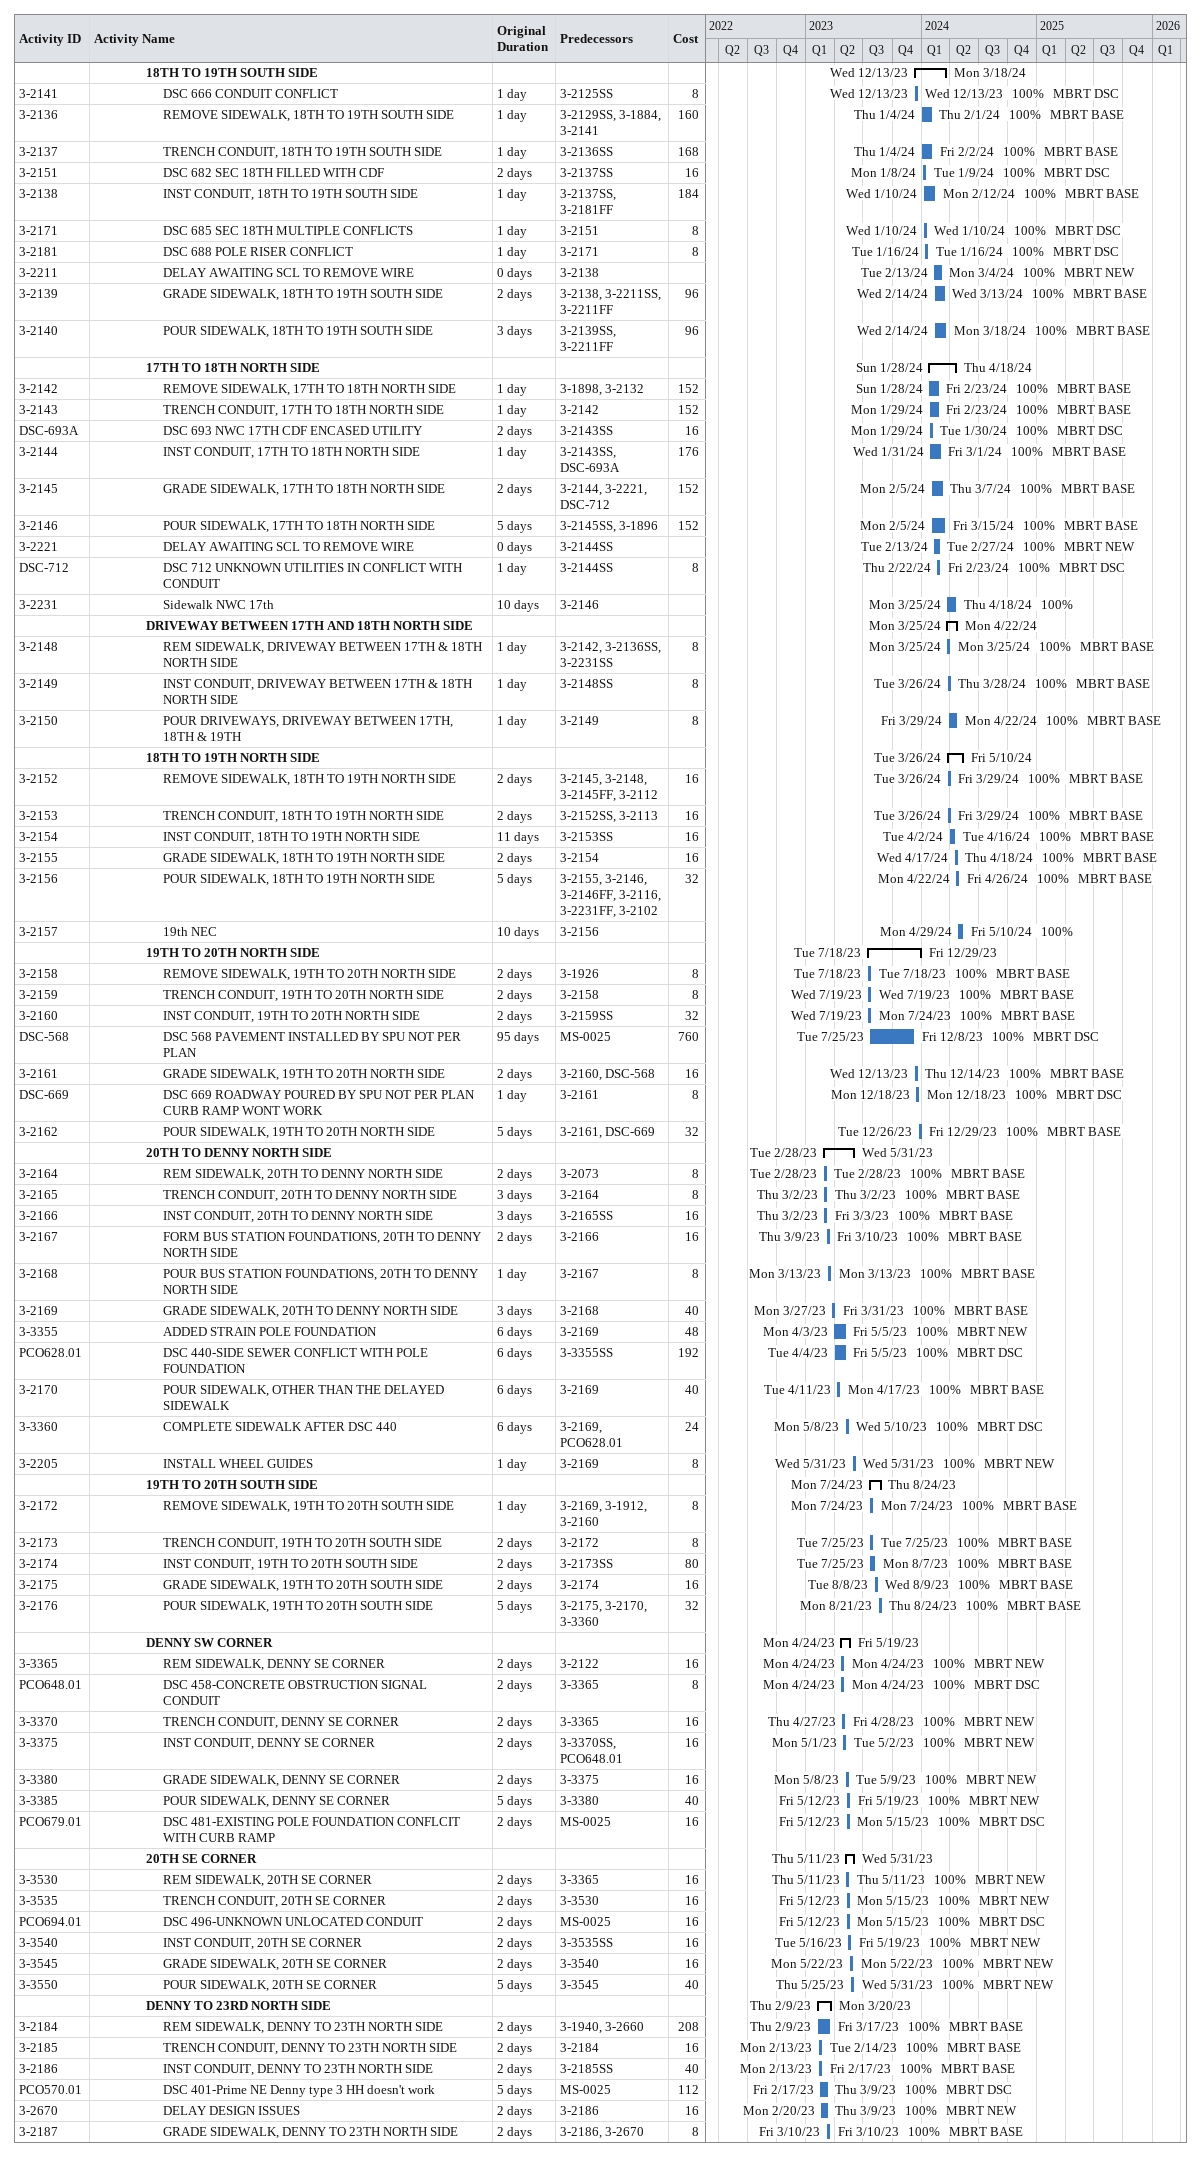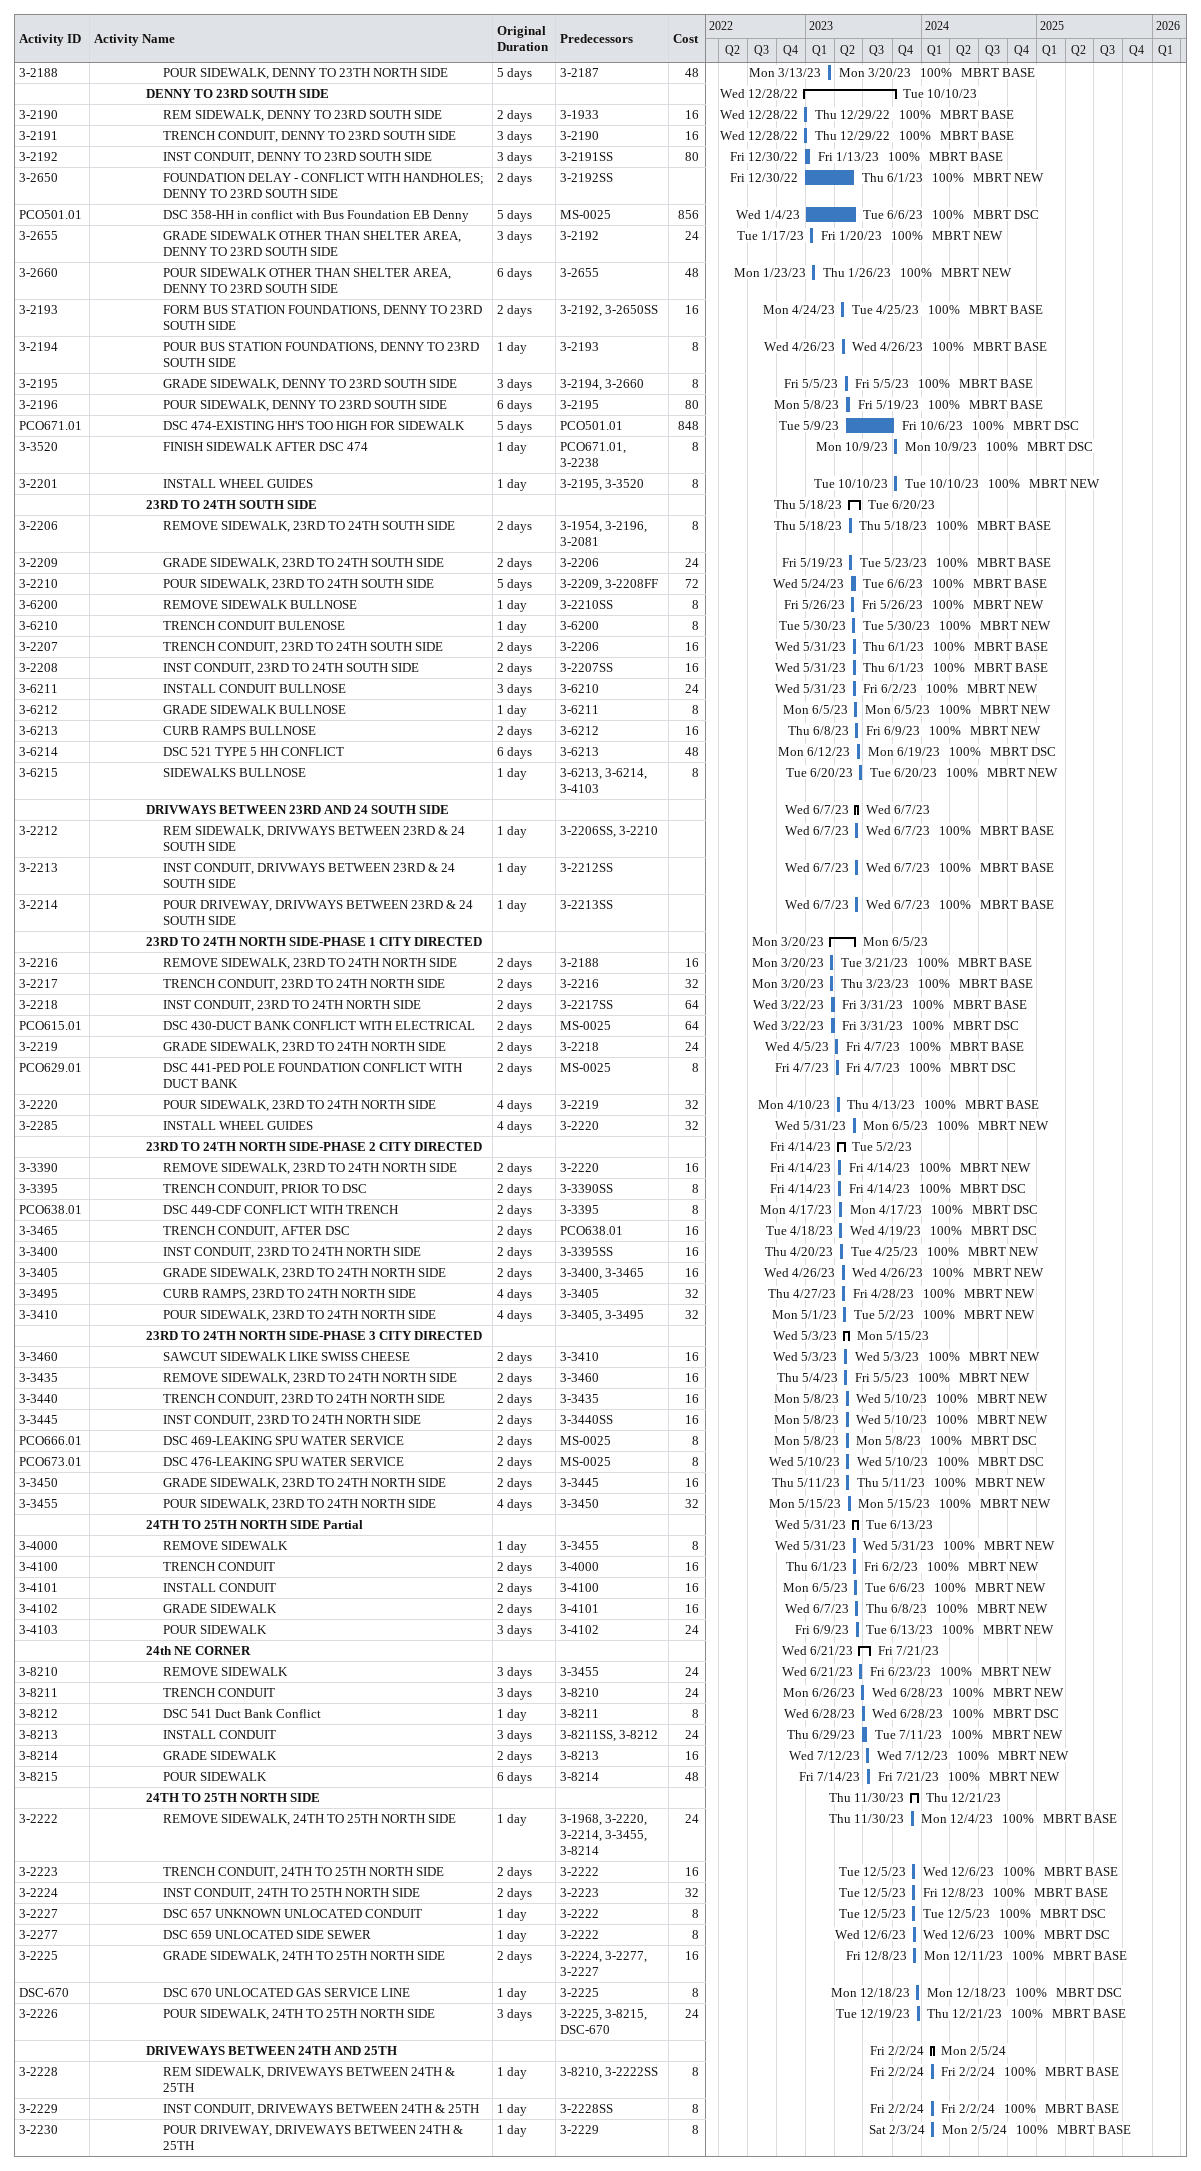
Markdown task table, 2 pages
| ID | Level | Task | Original duration | Start | Finish | Predecessors | Resources | % complete | Cost |
|---|---|---|---|---|---|---|---|---|---|
|  | 4 | **18TH TO 19TH SOUTH SIDE** |  | 2023-12-13 | 2024-03-18 |  |  |  |  |
| 3-2141 | 5 | DSC 666 CONDUIT CONFLICT | 1d | 2023-12-13 | 2023-12-13 | 3-2125SS | MBRT DSC | 100 | 8 |
| 3-2136 | 5 | REMOVE SIDEWALK, 18TH TO 19TH SOUTH SIDE | 1d | 2024-01-04 | 2024-02-01 | 3-2129SS, 3-1884, 3-2141 | MBRT BASE | 100 | 160 |
| 3-2137 | 5 | TRENCH CONDUIT, 18TH TO 19TH SOUTH SIDE | 1d | 2024-01-04 | 2024-02-02 | 3-2136SS | MBRT BASE | 100 | 168 |
| 3-2151 | 5 | DSC 682 SEC 18TH FILLED WITH CDF | 2d | 2024-01-08 | 2024-01-09 | 3-2137SS | MBRT DSC | 100 | 16 |
| 3-2138 | 5 | INST CONDUIT, 18TH TO 19TH SOUTH SIDE | 1d | 2024-01-10 | 2024-02-12 | 3-2137SS, 3-2181FF | MBRT BASE | 100 | 184 |
| 3-2171 | 5 | DSC 685 SEC 18TH MULTIPLE CONFLICTS | 1d | 2024-01-10 | 2024-01-10 | 3-2151 | MBRT DSC | 100 | 8 |
| 3-2181 | 5 | DSC 688 POLE RISER CONFLICT | 1d | 2024-01-16 | 2024-01-16 | 3-2171 | MBRT DSC | 100 | 8 |
| 3-2211 | 5 | DELAY AWAITING SCL TO REMOVE WIRE | 0d | 2024-02-13 | 2024-03-04 | 3-2138 | MBRT NEW | 100 |  |
| 3-2139 | 5 | GRADE SIDEWALK, 18TH TO 19TH SOUTH SIDE | 2d | 2024-02-14 | 2024-03-13 | 3-2138, 3-2211SS, 3-2211FF | MBRT BASE | 100 | 96 |
| 3-2140 | 5 | POUR SIDEWALK, 18TH TO 19TH SOUTH SIDE | 3d | 2024-02-14 | 2024-03-18 | 3-2139SS, 3-2211FF | MBRT BASE | 100 | 96 |
|  | 4 | **17TH TO 18TH NORTH SIDE** |  | 2024-01-28 | 2024-04-18 |  |  |  |  |
| 3-2142 | 5 | REMOVE SIDEWALK, 17TH TO 18TH NORTH SIDE | 1d | 2024-01-28 | 2024-02-23 | 3-1898, 3-2132 | MBRT BASE | 100 | 152 |
| 3-2143 | 5 | TRENCH CONDUIT, 17TH TO 18TH NORTH SIDE | 1d | 2024-01-29 | 2024-02-23 | 3-2142 | MBRT BASE | 100 | 152 |
| DSC-693A | 5 | DSC 693 NWC 17TH CDF ENCASED UTILITY | 2d | 2024-01-29 | 2024-01-30 | 3-2143SS | MBRT DSC | 100 | 16 |
| 3-2144 | 5 | INST CONDUIT, 17TH TO 18TH NORTH SIDE | 1d | 2024-01-31 | 2024-03-01 | 3-2143SS, DSC-693A | MBRT BASE | 100 | 176 |
| 3-2145 | 5 | GRADE SIDEWALK, 17TH TO 18TH NORTH SIDE | 2d | 2024-02-05 | 2024-03-07 | 3-2144, 3-2221, DSC-712 | MBRT BASE | 100 | 152 |
| 3-2146 | 5 | POUR SIDEWALK, 17TH TO 18TH NORTH SIDE | 5d | 2024-02-05 | 2024-03-15 | 3-2145SS, 3-1896 | MBRT BASE | 100 | 152 |
| 3-2221 | 5 | DELAY AWAITING SCL TO REMOVE WIRE | 0d | 2024-02-13 | 2024-02-27 | 3-2144SS | MBRT NEW | 100 |  |
| DSC-712 | 5 | DSC 712 UNKNOWN UTILITIES IN CONFLICT WITH CONDUIT | 1d | 2024-02-22 | 2024-02-23 | 3-2144SS | MBRT DSC | 100 | 8 |
| 3-2231 | 5 | Sidewalk NWC 17th | 10d | 2024-03-25 | 2024-04-18 | 3-2146 |  | 100 |  |
|  | 4 | **DRIVEWAY BETWEEN 17TH AND 18TH NORTH SIDE** |  | 2024-03-25 | 2024-04-22 |  |  |  |  |
| 3-2148 | 5 | REM SIDEWALK, DRIVEWAY BETWEEN 17TH & 18TH NORTH SIDE | 1d | 2024-03-25 | 2024-03-25 | 3-2142, 3-2136SS, 3-2231SS | MBRT BASE | 100 | 8 |
| 3-2149 | 5 | INST CONDUIT, DRIVEWAY BETWEEN 17TH & 18TH NORTH SIDE | 1d | 2024-03-26 | 2024-03-28 | 3-2148SS | MBRT BASE | 100 | 8 |
| 3-2150 | 5 | POUR DRIVEWAYS, DRIVEWAY BETWEEN 17TH, 18TH & 19TH | 1d | 2024-03-29 | 2024-04-22 | 3-2149 | MBRT BASE | 100 | 8 |
|  | 4 | **18TH TO 19TH NORTH SIDE** |  | 2024-03-26 | 2024-05-10 |  |  |  |  |
| 3-2152 | 5 | REMOVE SIDEWALK, 18TH TO 19TH NORTH SIDE | 2d | 2024-03-26 | 2024-03-29 | 3-2145, 3-2148, 3-2145FF, 3-2112 | MBRT BASE | 100 | 16 |
| 3-2153 | 5 | TRENCH CONDUIT, 18TH TO 19TH NORTH SIDE | 2d | 2024-03-26 | 2024-03-29 | 3-2152SS, 3-2113 | MBRT BASE | 100 | 16 |
| 3-2154 | 5 | INST CONDUIT, 18TH TO 19TH NORTH SIDE | 11d | 2024-04-02 | 2024-04-16 | 3-2153SS | MBRT BASE | 100 | 16 |
| 3-2155 | 5 | GRADE SIDEWALK, 18TH TO 19TH NORTH SIDE | 2d | 2024-04-17 | 2024-04-18 | 3-2154 | MBRT BASE | 100 | 16 |
| 3-2156 | 5 | POUR SIDEWALK, 18TH TO 19TH NORTH SIDE | 5d | 2024-04-22 | 2024-04-26 | 3-2155, 3-2146, 3-2146FF, 3-2116, 3-2231FF, 3-2102 | MBRT BASE | 100 | 32 |
| 3-2157 | 5 | 19th NEC | 10d | 2024-04-29 | 2024-05-10 | 3-2156 |  | 100 |  |
|  | 4 | **19TH TO 20TH NORTH SIDE** |  | 2023-07-18 | 2023-12-29 |  |  |  |  |
| 3-2158 | 5 | REMOVE SIDEWALK, 19TH TO 20TH NORTH SIDE | 2d | 2023-07-18 | 2023-07-18 | 3-1926 | MBRT BASE | 100 | 8 |
| 3-2159 | 5 | TRENCH CONDUIT, 19TH TO 20TH NORTH SIDE | 2d | 2023-07-19 | 2023-07-19 | 3-2158 | MBRT BASE | 100 | 8 |
| 3-2160 | 5 | INST CONDUIT, 19TH TO 20TH NORTH SIDE | 2d | 2023-07-19 | 2023-07-24 | 3-2159SS | MBRT BASE | 100 | 32 |
| DSC-568 | 5 | DSC 568 PAVEMENT INSTALLED BY SPU NOT PER PLAN | 95d | 2023-07-25 | 2023-12-08 | MS-0025 | MBRT DSC | 100 | 760 |
| 3-2161 | 5 | GRADE SIDEWALK, 19TH TO 20TH NORTH SIDE | 2d | 2023-12-13 | 2023-12-14 | 3-2160, DSC-568 | MBRT BASE | 100 | 16 |
| DSC-669 | 5 | DSC 669 ROADWAY POURED BY SPU NOT PER PLAN CURB RAMP WONT WORK | 1d | 2023-12-18 | 2023-12-18 | 3-2161 | MBRT DSC | 100 | 8 |
| 3-2162 | 5 | POUR SIDEWALK, 19TH TO 20TH NORTH SIDE | 5d | 2023-12-26 | 2023-12-29 | 3-2161, DSC-669 | MBRT BASE | 100 | 32 |
|  | 4 | **20TH TO DENNY NORTH SIDE** |  | 2023-02-28 | 2023-05-31 |  |  |  |  |
| 3-2164 | 5 | REM SIDEWALK, 20TH TO DENNY NORTH SIDE | 2d | 2023-02-28 | 2023-02-28 | 3-2073 | MBRT BASE | 100 | 8 |
| 3-2165 | 5 | TRENCH CONDUIT, 20TH TO DENNY NORTH SIDE | 3d | 2023-03-02 | 2023-03-02 | 3-2164 | MBRT BASE | 100 | 8 |
| 3-2166 | 5 | INST CONDUIT, 20TH TO DENNY NORTH SIDE | 3d | 2023-03-02 | 2023-03-03 | 3-2165SS | MBRT BASE | 100 | 16 |
| 3-2167 | 5 | FORM BUS STATION FOUNDATIONS, 20TH TO DENNY NORTH SIDE | 2d | 2023-03-09 | 2023-03-10 | 3-2166 | MBRT BASE | 100 | 16 |
| 3-2168 | 5 | POUR BUS STATION FOUNDATIONS, 20TH TO DENNY NORTH SIDE | 1d | 2023-03-13 | 2023-03-13 | 3-2167 | MBRT BASE | 100 | 8 |
| 3-2169 | 5 | GRADE SIDEWALK, 20TH TO DENNY NORTH SIDE | 3d | 2023-03-27 | 2023-03-31 | 3-2168 | MBRT BASE | 100 | 40 |
| 3-3355 | 5 | ADDED STRAIN POLE FOUNDATION | 6d | 2023-04-03 | 2023-05-05 | 3-2169 | MBRT NEW | 100 | 48 |
| PCO628.01 | 5 | DSC 440-SIDE SEWER CONFLICT WITH POLE FOUNDATION | 6d | 2023-04-04 | 2023-05-05 | 3-3355SS | MBRT DSC | 100 | 192 |
| 3-2170 | 5 | POUR SIDEWALK, OTHER THAN THE DELAYED SIDEWALK | 6d | 2023-04-11 | 2023-04-17 | 3-2169 | MBRT BASE | 100 | 40 |
| 3-3360 | 5 | COMPLETE SIDEWALK AFTER DSC 440 | 6d | 2023-05-08 | 2023-05-10 | 3-2169, PCO628.01 | MBRT DSC | 100 | 24 |
| 3-2205 | 5 | INSTALL WHEEL GUIDES | 1d | 2023-05-31 | 2023-05-31 | 3-2169 | MBRT NEW | 100 | 8 |
|  | 4 | **19TH TO 20TH SOUTH SIDE** |  | 2023-07-24 | 2023-08-24 |  |  |  |  |
| 3-2172 | 5 | REMOVE SIDEWALK, 19TH TO 20TH SOUTH SIDE | 1d | 2023-07-24 | 2023-07-24 | 3-2169, 3-1912, 3-2160 | MBRT BASE | 100 | 8 |
| 3-2173 | 5 | TRENCH CONDUIT, 19TH TO 20TH SOUTH SIDE | 2d | 2023-07-25 | 2023-07-25 | 3-2172 | MBRT BASE | 100 | 8 |
| 3-2174 | 5 | INST CONDUIT, 19TH TO 20TH SOUTH SIDE | 2d | 2023-07-25 | 2023-08-07 | 3-2173SS | MBRT BASE | 100 | 80 |
| 3-2175 | 5 | GRADE SIDEWALK, 19TH TO 20TH SOUTH SIDE | 2d | 2023-08-08 | 2023-08-09 | 3-2174 | MBRT BASE | 100 | 16 |
| 3-2176 | 5 | POUR SIDEWALK, 19TH TO 20TH SOUTH SIDE | 5d | 2023-08-21 | 2023-08-24 | 3-2175, 3-2170, 3-3360 | MBRT BASE | 100 | 32 |
|  | 4 | **DENNY SW CORNER** |  | 2023-04-24 | 2023-05-19 |  |  |  |  |
| 3-3365 | 5 | REM SIDEWALK, DENNY SE CORNER | 2d | 2023-04-24 | 2023-04-24 | 3-2122 | MBRT NEW | 100 | 16 |
| PCO648.01 | 5 | DSC 458-CONCRETE OBSTRUCTION SIGNAL CONDUIT | 2d | 2023-04-24 | 2023-04-24 | 3-3365 | MBRT DSC | 100 | 8 |
| 3-3370 | 5 | TRENCH CONDUIT, DENNY SE CORNER | 2d | 2023-04-27 | 2023-04-28 | 3-3365 | MBRT NEW | 100 | 16 |
| 3-3375 | 5 | INST CONDUIT, DENNY SE CORNER | 2d | 2023-05-01 | 2023-05-02 | 3-3370SS, PCO648.01 | MBRT NEW | 100 | 16 |
| 3-3380 | 5 | GRADE SIDEWALK, DENNY SE CORNER | 2d | 2023-05-08 | 2023-05-09 | 3-3375 | MBRT NEW | 100 | 16 |
| 3-3385 | 5 | POUR SIDEWALK, DENNY SE CORNER | 5d | 2023-05-12 | 2023-05-19 | 3-3380 | MBRT NEW | 100 | 40 |
| PCO679.01 | 5 | DSC 481-EXISTING POLE FOUNDATION CONFLCIT WITH CURB RAMP | 2d | 2023-05-12 | 2023-05-15 | MS-0025 | MBRT DSC | 100 | 16 |
|  | 4 | **20TH SE CORNER** |  | 2023-05-11 | 2023-05-31 |  |  |  |  |
| 3-3530 | 5 | REM SIDEWALK, 20TH SE CORNER | 2d | 2023-05-11 | 2023-05-11 | 3-3365 | MBRT NEW | 100 | 16 |
| 3-3535 | 5 | TRENCH CONDUIT, 20TH SE CORNER | 2d | 2023-05-12 | 2023-05-15 | 3-3530 | MBRT NEW | 100 | 16 |
| PCO694.01 | 5 | DSC 496-UNKNOWN UNLOCATED CONDUIT | 2d | 2023-05-12 | 2023-05-15 | MS-0025 | MBRT DSC | 100 | 16 |
| 3-3540 | 5 | INST CONDUIT, 20TH SE CORNER | 2d | 2023-05-16 | 2023-05-19 | 3-3535SS | MBRT NEW | 100 | 16 |
| 3-3545 | 5 | GRADE SIDEWALK, 20TH SE CORNER | 2d | 2023-05-22 | 2023-05-22 | 3-3540 | MBRT NEW | 100 | 16 |
| 3-3550 | 5 | POUR SIDEWALK, 20TH SE CORNER | 5d | 2023-05-25 | 2023-05-31 | 3-3545 | MBRT NEW | 100 | 40 |
|  | 4 | **DENNY TO 23RD NORTH SIDE** |  | 2023-02-09 | 2023-03-20 |  |  |  |  |
| 3-2184 | 5 | REM SIDEWALK, DENNY TO 23TH NORTH SIDE | 2d | 2023-02-09 | 2023-03-17 | 3-1940, 3-2660 | MBRT BASE | 100 | 208 |
| 3-2185 | 5 | TRENCH CONDUIT, DENNY TO 23TH NORTH SIDE | 2d | 2023-02-13 | 2023-02-14 | 3-2184 | MBRT BASE | 100 | 16 |
| 3-2186 | 5 | INST CONDUIT, DENNY TO 23TH NORTH SIDE | 2d | 2023-02-13 | 2023-02-17 | 3-2185SS | MBRT BASE | 100 | 40 |
| PCO570.01 | 5 | DSC 401-Prime NE Denny type 3 HH doesn't work | 5d | 2023-02-17 | 2023-03-09 | MS-0025 | MBRT DSC | 100 | 112 |
| 3-2670 | 5 | DELAY DESIGN ISSUES | 2d | 2023-02-20 | 2023-03-09 | 3-2186 | MBRT NEW | 100 | 16 |
| 3-2187 | 5 | GRADE SIDEWALK, DENNY TO 23TH NORTH SIDE | 2d | 2023-03-10 | 2023-03-10 | 3-2186, 3-2670 | MBRT BASE | 100 | 8 |
| 3-2188 | 5 | POUR SIDEWALK, DENNY TO 23TH NORTH SIDE | 5d | 2023-03-13 | 2023-03-20 | 3-2187 | MBRT BASE | 100 | 48 |
|  | 4 | **DENNY TO 23RD SOUTH SIDE** |  | 2022-12-28 | 2023-10-10 |  |  |  |  |
| 3-2190 | 5 | REM SIDEWALK, DENNY TO 23RD SOUTH SIDE | 2d | 2022-12-28 | 2022-12-29 | 3-1933 | MBRT BASE | 100 | 16 |
| 3-2191 | 5 | TRENCH CONDUIT, DENNY TO 23RD SOUTH SIDE | 3d | 2022-12-28 | 2022-12-29 | 3-2190 | MBRT BASE | 100 | 16 |
| 3-2192 | 5 | INST CONDUIT, DENNY TO 23RD SOUTH SIDE | 3d | 2022-12-30 | 2023-01-13 | 3-2191SS | MBRT BASE | 100 | 80 |
| 3-2650 | 5 | FOUNDATION DELAY - CONFLICT WITH HANDHOLES; DENNY TO 23RD SOUTH SIDE | 2d | 2022-12-30 | 2023-06-01 | 3-2192SS | MBRT NEW | 100 |  |
| PCO501.01 | 5 | DSC 358-HH in conflict with Bus Foundation EB Denny | 5d | 2023-01-04 | 2023-06-06 | MS-0025 | MBRT DSC | 100 | 856 |
| 3-2655 | 5 | GRADE SIDEWALK OTHER THAN SHELTER AREA, DENNY TO 23RD SOUTH SIDE | 3d | 2023-01-17 | 2023-01-20 | 3-2192 | MBRT NEW | 100 | 24 |
| 3-2660 | 5 | POUR SIDEWALK OTHER THAN SHELTER AREA, DENNY TO 23RD SOUTH SIDE | 6d | 2023-01-23 | 2023-01-26 | 3-2655 | MBRT NEW | 100 | 48 |
| 3-2193 | 5 | FORM BUS STATION FOUNDATIONS, DENNY TO 23RD SOUTH SIDE | 2d | 2023-04-24 | 2023-04-25 | 3-2192, 3-2650SS | MBRT BASE | 100 | 16 |
| 3-2194 | 5 | POUR BUS STATION FOUNDATIONS, DENNY TO 23RD SOUTH SIDE | 1d | 2023-04-26 | 2023-04-26 | 3-2193 | MBRT BASE | 100 | 8 |
| 3-2195 | 5 | GRADE SIDEWALK, DENNY TO 23RD SOUTH SIDE | 3d | 2023-05-05 | 2023-05-05 | 3-2194, 3-2660 | MBRT BASE | 100 | 8 |
| 3-2196 | 5 | POUR SIDEWALK, DENNY TO 23RD SOUTH SIDE | 6d | 2023-05-08 | 2023-05-19 | 3-2195 | MBRT BASE | 100 | 80 |
| PCO671.01 | 5 | DSC 474-EXISTING HH'S TOO HIGH FOR SIDEWALK | 5d | 2023-05-09 | 2023-10-06 | PCO501.01 | MBRT DSC | 100 | 848 |
| 3-3520 | 5 | FINISH SIDEWALK AFTER DSC 474 | 1d | 2023-10-09 | 2023-10-09 | PCO671.01, 3-2238 | MBRT DSC | 100 | 8 |
| 3-2201 | 5 | INSTALL WHEEL GUIDES | 1d | 2023-10-10 | 2023-10-10 | 3-2195, 3-3520 | MBRT NEW | 100 | 8 |
|  | 4 | **23RD TO 24TH SOUTH SIDE** |  | 2023-05-18 | 2023-06-20 |  |  |  |  |
| 3-2206 | 5 | REMOVE SIDEWALK, 23RD TO 24TH SOUTH SIDE | 2d | 2023-05-18 | 2023-05-18 | 3-1954, 3-2196, 3-2081 | MBRT BASE | 100 | 8 |
| 3-2209 | 5 | GRADE SIDEWALK, 23RD TO 24TH SOUTH SIDE | 2d | 2023-05-19 | 2023-05-23 | 3-2206 | MBRT BASE | 100 | 24 |
| 3-2210 | 5 | POUR SIDEWALK, 23RD TO 24TH SOUTH SIDE | 5d | 2023-05-24 | 2023-06-06 | 3-2209, 3-2208FF | MBRT BASE | 100 | 72 |
| 3-6200 | 5 | REMOVE SIDEWALK BULLNOSE | 1d | 2023-05-26 | 2023-05-26 | 3-2210SS | MBRT NEW | 100 | 8 |
| 3-6210 | 5 | TRENCH CONDUIT BULENOSE | 1d | 2023-05-30 | 2023-05-30 | 3-6200 | MBRT NEW | 100 | 8 |
| 3-2207 | 5 | TRENCH CONDUIT, 23RD TO 24TH SOUTH SIDE | 2d | 2023-05-31 | 2023-06-01 | 3-2206 | MBRT BASE | 100 | 16 |
| 3-2208 | 5 | INST CONDUIT, 23RD TO 24TH SOUTH SIDE | 2d | 2023-05-31 | 2023-06-01 | 3-2207SS | MBRT BASE | 100 | 16 |
| 3-6211 | 5 | INSTALL CONDUIT BULLNOSE | 3d | 2023-05-31 | 2023-06-02 | 3-6210 | MBRT NEW | 100 | 24 |
| 3-6212 | 5 | GRADE SIDEWALK BULLNOSE | 1d | 2023-06-05 | 2023-06-05 | 3-6211 | MBRT NEW | 100 | 8 |
| 3-6213 | 5 | CURB RAMPS BULLNOSE | 2d | 2023-06-08 | 2023-06-09 | 3-6212 | MBRT NEW | 100 | 16 |
| 3-6214 | 5 | DSC 521 TYPE 5 HH CONFLICT | 6d | 2023-06-12 | 2023-06-19 | 3-6213 | MBRT DSC | 100 | 48 |
| 3-6215 | 5 | SIDEWALKS BULLNOSE | 1d | 2023-06-20 | 2023-06-20 | 3-6213, 3-6214, 3-4103 | MBRT NEW | 100 | 8 |
|  | 4 | **DRIVWAYS BETWEEN 23RD AND 24 SOUTH SIDE** |  | 2023-06-07 | 2023-06-07 |  |  |  |  |
| 3-2212 | 5 | REM SIDEWALK, DRIVWAYS BETWEEN 23RD & 24 SOUTH SIDE | 1d | 2023-06-07 | 2023-06-07 | 3-2206SS, 3-2210 | MBRT BASE | 100 |  |
| 3-2213 | 5 | INST CONDUIT, DRIVWAYS BETWEEN 23RD & 24 SOUTH SIDE | 1d | 2023-06-07 | 2023-06-07 | 3-2212SS | MBRT BASE | 100 |  |
| 3-2214 | 5 | POUR DRIVEWAY, DRIVWAYS BETWEEN 23RD & 24 SOUTH SIDE | 1d | 2023-06-07 | 2023-06-07 | 3-2213SS | MBRT BASE | 100 |  |
|  | 4 | **23RD TO 24TH NORTH SIDE-PHASE 1 CITY DIRECTED** |  | 2023-03-20 | 2023-06-05 |  |  |  |  |
| 3-2216 | 5 | REMOVE SIDEWALK, 23RD TO 24TH NORTH SIDE | 2d | 2023-03-20 | 2023-03-21 | 3-2188 | MBRT BASE | 100 | 16 |
| 3-2217 | 5 | TRENCH CONDUIT, 23RD TO 24TH NORTH SIDE | 2d | 2023-03-20 | 2023-03-23 | 3-2216 | MBRT BASE | 100 | 32 |
| 3-2218 | 5 | INST CONDUIT, 23RD TO 24TH NORTH SIDE | 2d | 2023-03-22 | 2023-03-31 | 3-2217SS | MBRT BASE | 100 | 64 |
| PCO615.01 | 5 | DSC 430-DUCT BANK CONFLICT WITH ELECTRICAL | 2d | 2023-03-22 | 2023-03-31 | MS-0025 | MBRT DSC | 100 | 64 |
| 3-2219 | 5 | GRADE SIDEWALK, 23RD TO 24TH NORTH SIDE | 2d | 2023-04-05 | 2023-04-07 | 3-2218 | MBRT BASE | 100 | 24 |
| PCO629.01 | 5 | DSC 441-PED POLE FOUNDATION CONFLICT WITH DUCT BANK | 2d | 2023-04-07 | 2023-04-07 | MS-0025 | MBRT DSC | 100 | 8 |
| 3-2220 | 5 | POUR SIDEWALK, 23RD TO 24TH NORTH SIDE | 4d | 2023-04-10 | 2023-04-13 | 3-2219 | MBRT BASE | 100 | 32 |
| 3-2285 | 5 | INSTALL WHEEL GUIDES | 4d | 2023-05-31 | 2023-06-05 | 3-2220 | MBRT NEW | 100 | 32 |
|  | 4 | **23RD TO 24TH NORTH SIDE-PHASE 2 CITY DIRECTED** |  | 2023-04-14 | 2023-05-02 |  |  |  |  |
| 3-3390 | 5 | REMOVE SIDEWALK, 23RD TO 24TH NORTH SIDE | 2d | 2023-04-14 | 2023-04-14 | 3-2220 | MBRT NEW | 100 | 16 |
| 3-3395 | 5 | TRENCH CONDUIT, PRIOR TO DSC | 2d | 2023-04-14 | 2023-04-14 | 3-3390SS | MBRT DSC | 100 | 8 |
| PCO638.01 | 5 | DSC 449-CDF CONFLICT WITH TRENCH | 2d | 2023-04-17 | 2023-04-17 | 3-3395 | MBRT DSC | 100 | 8 |
| 3-3465 | 5 | TRENCH CONDUIT, AFTER DSC | 2d | 2023-04-18 | 2023-04-19 | PCO638.01 | MBRT DSC | 100 | 16 |
| 3-3400 | 5 | INST CONDUIT, 23RD TO 24TH NORTH SIDE | 2d | 2023-04-20 | 2023-04-25 | 3-3395SS | MBRT NEW | 100 | 16 |
| 3-3405 | 5 | GRADE SIDEWALK, 23RD TO 24TH NORTH SIDE | 2d | 2023-04-26 | 2023-04-26 | 3-3400, 3-3465 | MBRT NEW | 100 | 16 |
| 3-3495 | 5 | CURB RAMPS, 23RD TO 24TH NORTH SIDE | 4d | 2023-04-27 | 2023-04-28 | 3-3405 | MBRT NEW | 100 | 32 |
| 3-3410 | 5 | POUR SIDEWALK, 23RD TO 24TH NORTH SIDE | 4d | 2023-05-01 | 2023-05-02 | 3-3405, 3-3495 | MBRT NEW | 100 | 32 |
|  | 4 | **23RD TO 24TH NORTH SIDE-PHASE 3 CITY DIRECTED** |  | 2023-05-03 | 2023-05-15 |  |  |  |  |
| 3-3460 | 5 | SAWCUT SIDEWALK LIKE SWISS CHEESE | 2d | 2023-05-03 | 2023-05-03 | 3-3410 | MBRT NEW | 100 | 16 |
| 3-3435 | 5 | REMOVE SIDEWALK, 23RD TO 24TH NORTH SIDE | 2d | 2023-05-04 | 2023-05-05 | 3-3460 | MBRT NEW | 100 | 16 |
| 3-3440 | 5 | TRENCH CONDUIT, 23RD TO 24TH NORTH SIDE | 2d | 2023-05-08 | 2023-05-10 | 3-3435 | MBRT NEW | 100 | 16 |
| 3-3445 | 5 | INST CONDUIT, 23RD TO 24TH NORTH SIDE | 2d | 2023-05-08 | 2023-05-10 | 3-3440SS | MBRT NEW | 100 | 16 |
| PCO666.01 | 5 | DSC 469-LEAKING SPU WATER SERVICE | 2d | 2023-05-08 | 2023-05-08 | MS-0025 | MBRT DSC | 100 | 8 |
| PCO673.01 | 5 | DSC 476-LEAKING SPU WATER SERVICE | 2d | 2023-05-10 | 2023-05-10 | MS-0025 | MBRT DSC | 100 | 8 |
| 3-3450 | 5 | GRADE SIDEWALK, 23RD TO 24TH NORTH SIDE | 2d | 2023-05-11 | 2023-05-11 | 3-3445 | MBRT NEW | 100 | 16 |
| 3-3455 | 5 | POUR SIDEWALK, 23RD TO 24TH NORTH SIDE | 4d | 2023-05-15 | 2023-05-15 | 3-3450 | MBRT NEW | 100 | 32 |
|  | 4 | **24TH TO 25TH NORTH SIDE Partial** |  | 2023-05-31 | 2023-06-13 |  |  |  |  |
| 3-4000 | 5 | REMOVE SIDEWALK | 1d | 2023-05-31 | 2023-05-31 | 3-3455 | MBRT NEW | 100 | 8 |
| 3-4100 | 5 | TRENCH CONDUIT | 2d | 2023-06-01 | 2023-06-02 | 3-4000 | MBRT NEW | 100 | 16 |
| 3-4101 | 5 | INSTALL CONDUIT | 2d | 2023-06-05 | 2023-06-06 | 3-4100 | MBRT NEW | 100 | 16 |
| 3-4102 | 5 | GRADE SIDEWALK | 2d | 2023-06-07 | 2023-06-08 | 3-4101 | MBRT NEW | 100 | 16 |
| 3-4103 | 5 | POUR SIDEWALK | 3d | 2023-06-09 | 2023-06-13 | 3-4102 | MBRT NEW | 100 | 24 |
|  | 4 | **24th NE CORNER** |  | 2023-06-21 | 2023-07-21 |  |  |  |  |
| 3-8210 | 5 | REMOVE SIDEWALK | 3d | 2023-06-21 | 2023-06-23 | 3-3455 | MBRT NEW | 100 | 24 |
| 3-8211 | 5 | TRENCH CONDUIT | 3d | 2023-06-26 | 2023-06-28 | 3-8210 | MBRT NEW | 100 | 24 |
| 3-8212 | 5 | DSC 541 Duct Bank Conflict | 1d | 2023-06-28 | 2023-06-28 | 3-8211 | MBRT DSC | 100 | 8 |
| 3-8213 | 5 | INSTALL CONDUIT | 3d | 2023-06-29 | 2023-07-11 | 3-8211SS, 3-8212 | MBRT NEW | 100 | 24 |
| 3-8214 | 5 | GRADE SIDEWALK | 2d | 2023-07-12 | 2023-07-12 | 3-8213 | MBRT NEW | 100 | 16 |
| 3-8215 | 5 | POUR SIDEWALK | 6d | 2023-07-14 | 2023-07-21 | 3-8214 | MBRT NEW | 100 | 48 |
|  | 4 | **24TH TO 25TH NORTH SIDE** |  | 2023-11-30 | 2023-12-21 |  |  |  |  |
| 3-2222 | 5 | REMOVE SIDEWALK, 24TH TO 25TH NORTH SIDE | 1d | 2023-11-30 | 2023-12-04 | 3-1968, 3-2220, 3-2214, 3-3455, 3-8214 | MBRT BASE | 100 | 24 |
| 3-2223 | 5 | TRENCH CONDUIT, 24TH TO 25TH NORTH SIDE | 2d | 2023-12-05 | 2023-12-06 | 3-2222 | MBRT BASE | 100 | 16 |
| 3-2224 | 5 | INST CONDUIT, 24TH TO 25TH NORTH SIDE | 2d | 2023-12-05 | 2023-12-08 | 3-2223 | MBRT BASE | 100 | 32 |
| 3-2227 | 5 | DSC 657 UNKNOWN UNLOCATED CONDUIT | 1d | 2023-12-05 | 2023-12-05 | 3-2222 | MBRT DSC | 100 | 8 |
| 3-2277 | 5 | DSC 659 UNLOCATED SIDE SEWER | 1d | 2023-12-06 | 2023-12-06 | 3-2222 | MBRT DSC | 100 | 8 |
| 3-2225 | 5 | GRADE SIDEWALK, 24TH TO 25TH NORTH SIDE | 2d | 2023-12-08 | 2023-12-11 | 3-2224, 3-2277, 3-2227 | MBRT BASE | 100 | 16 |
| DSC-670 | 5 | DSC 670 UNLOCATED GAS SERVICE LINE | 1d | 2023-12-18 | 2023-12-18 | 3-2225 | MBRT DSC | 100 | 8 |
| 3-2226 | 5 | POUR SIDEWALK, 24TH TO 25TH NORTH SIDE | 3d | 2023-12-19 | 2023-12-21 | 3-2225, 3-8215, DSC-670 | MBRT BASE | 100 | 24 |
|  | 4 | **DRIVEWAYS BETWEEN 24TH AND 25TH** |  | 2024-02-02 | 2024-02-05 |  |  |  |  |
| 3-2228 | 5 | REM SIDEWALK, DRIVEWAYS BETWEEN 24TH & 25TH | 1d | 2024-02-02 | 2024-02-02 | 3-8210, 3-2222SS | MBRT BASE | 100 | 8 |
| 3-2229 | 5 | INST CONDUIT, DRIVEWAYS BETWEEN 24TH & 25TH | 1d | 2024-02-02 | 2024-02-02 | 3-2228SS | MBRT BASE | 100 | 8 |
| 3-2230 | 5 | POUR DRIVEWAY, DRIVEWAYS BETWEEN 24TH & 25TH | 1d | 2024-02-03 | 2024-02-05 | 3-2229 | MBRT BASE | 100 | 8 |
